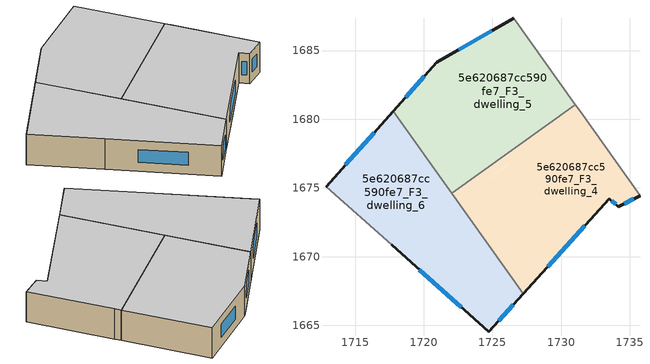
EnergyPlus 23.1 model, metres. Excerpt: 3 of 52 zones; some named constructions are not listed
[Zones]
5e620687cc590fe7_F3_dwelling_4
 floor to 5e620687cc590fe7_F2_dwelling_6 (EU_floor_Construction): 1731.43,1680.49 1735.74,1674.44 1734.15,1673.62 1733.5,1674.23 1730.4,1670.8 1726.17,1676.74 z9
 floor to 5e620687cc590fe7_F2_dwelling_2 (EU_floor_Construction): 1731.04,1681.04 1731.43,1680.49 1725.35,1676.16 1724.95,1676.72 z9
 floor to 5e620687cc590fe7_F2_dwelling_7 (EU_floor_Construction): 1726.17,1676.74 1730.4,1670.8 1727.24,1667.3 1722.42,1674.07 z9
 floor to 5e620687cc590fe7_F2_dwelling_3 (EU_floor_Construction): 1724.95,1676.72 1725.35,1676.16 1722.42,1674.07 1722.02,1674.63 z9
 wall outside (EU_wall_Construction): 1727.24,1667.3 1733.5,1674.23 1734.15,1673.62 1735.74,1674.44 z9:12
 wall to 5e620687cc590fe7_F3_dwelling_5 (EU_wall_Construction): 1731.04,1681.04 1722.02,1674.63 z9:12
 wall to 5e620687cc590fe7_F3_dwelling_2 (EU_wall_Construction): 1735.74,1674.44 1731.38,1680.57 z9:12
 wall to 5e620687cc590fe7_F3_dwelling_6 (EU_wall_Construction): 1722.02,1674.63 1727.24,1667.3 z9:12
 wall to 5e620687cc590fe7_F3_dwelling_3 (EU_wall_Construction): 1731.38,1680.57 1731.04,1681.04 z9:12
 window (EU_Window_Construction): 1734.61,1673.86 1735.29,1674.2 / 1733.69,1674.06 1733.97,1673.8 / 1729.03,1669.28 1731.71,1672.25 z9.86:11.14
 ceiling to 5e620687cc590fe7_F4_dwelling_4 (EU_floor_Construction): 1734.15,1673.62 1735.74,1674.44 1731.04,1681.04 1722.02,1674.63 1727.24,1667.3 1733.5,1674.23 z12
5e620687cc590fe7_F3_dwelling_5
 floor to 5e620687cc590fe7_F2_dwelling_2 (EU_floor_Construction): 1726.54,1687.36 1731.04,1681.04 1724.95,1676.72 1720.23,1683.35 1720.94,1684.15 z9
 floor to 5e620687cc590fe7_F2_dwelling_3 (EU_floor_Construction): 1720.23,1683.35 1724.95,1676.72 1722.02,1674.63 1717.78,1680.6 z9
 wall outside (EU_wall_Construction): 1726.54,1687.36 1720.94,1684.15 1717.78,1680.6 z9:12
 wall to 5e620687cc590fe7_F3_dwelling_3 (EU_wall_Construction): 1731.04,1681.04 1726.54,1687.36 z9:12
 wall to 5e620687cc590fe7_F3_dwelling_6 (EU_wall_Construction): 1717.78,1680.6 1722.02,1674.63 z9:12
 window (EU_Window_Construction): 1724.94,1686.45 1722.54,1685.07 / 1720.04,1683.14 1718.68,1681.61 z9.86:11.14
 ceiling to 5e620687cc590fe7_F4_dwelling_5 (EU_floor_Construction): 1731.04,1681.04 1726.54,1687.36 1720.94,1684.15 1717.78,1680.6 1722.02,1674.63 z12
5e620687cc590fe7_F3_dwelling_6
 floor to 5e620687cc590fe7_F2_dwelling_3 (EU_floor_Construction): 1717.78,1680.6 1722.42,1674.07 1717.76,1670.76 1717.65,1670.85 1712.88,1675.1 z9
 floor to 5e620687cc590fe7_F2_dwelling_7 (EU_floor_Construction): 1722.42,1674.07 1727.24,1667.3 1724.73,1664.52 1717.76,1670.76 z9
 wall outside (EU_wall_Construction): 1717.78,1680.6 1712.88,1675.1 / 1717.65,1670.85 1724.73,1664.52 1727.24,1667.3 z9:12
 wall adiabatic (EU_wall_Construction): 1712.88,1675.1 1717.65,1670.85 z9:12
 window (EU_Window_Construction): 1716.38,1679.03 1714.28,1676.67 / 1725.45,1665.31 1726.52,1666.5 / 1719.67,1669.04 1722.71,1666.33 z9.86:11.14
 ceiling to 5e620687cc590fe7_F4_dwelling_6 (EU_floor_Construction): 1724.73,1664.52 1727.24,1667.3 1717.78,1680.6 1712.88,1675.1 1717.65,1670.85 z12
[SCHEDULE:FILE] Column Number=1; Rows to Skip at Top=0; Number of Hours of Data=8760; Column Separator=Comma; Interpolate to Timestep=No; Minutes per Item=60; Adjust Schedule for Daylight Savings=Yes
Name | File
EU_Step8_GainSchedule_5e620687cc590fe7_F2_dwelling_4_f000 | ../../schedules/5e620687cc590fe7/5e620687cc590fe7_F2_dwelling_4_f000_gain.csv
EU_Step8_GainSchedule_5e620687cc590fe7_F2_dwelling_5_f000 | ../../schedules/5e620687cc590fe7/5e620687cc590fe7_F2_dwelling_5_f000_gain.csv
EU_Step8_GainSchedule_5e620687cc590fe7_F2_dwelling_6_f000 | ../../schedules/5e620687cc590fe7/5e620687cc590fe7_F2_dwelling_6_f000_gain.csv
EU_Step8_GainSchedule_5e620687cc590fe7_F2_dwelling_7_f000 | ../../schedules/5e620687cc590fe7/5e620687cc590fe7_F2_dwelling_7_f000_gain.csv
EU_Step8_GainSchedule_5e620687cc590fe7_F3_dwelling_0_f000 | ../../schedules/5e620687cc590fe7/5e620687cc590fe7_F3_dwelling_0_f000_gain.csv
EU_Step8_GainSchedule_5e620687cc590fe7_F3_dwelling_1_f000 | ../../schedules/5e620687cc590fe7/5e620687cc590fe7_F3_dwelling_1_f000_gain.csv
EU_Step8_GainSchedule_5e620687cc590fe7_F3_dwelling_2_f000 | ../../schedules/5e620687cc590fe7/5e620687cc590fe7_F3_dwelling_2_f000_gain.csv
EU_Step8_GainSchedule_5e620687cc590fe7_F3_dwelling_3_f000 | ../../schedules/5e620687cc590fe7/5e620687cc590fe7_F3_dwelling_3_f000_gain.csv
EU_Step8_GainSchedule_5e620687cc590fe7_F3_dwelling_4_f000 | ../../schedules/5e620687cc590fe7/5e620687cc590fe7_F3_dwelling_4_f000_gain.csv
EU_Step8_GainSchedule_5e620687cc590fe7_F3_dwelling_5_f000 | ../../schedules/5e620687cc590fe7/5e620687cc590fe7_F3_dwelling_5_f000_gain.csv
EU_Step8_GainSchedule_5e620687cc590fe7_F3_dwelling_6_f000 | ../../schedules/5e620687cc590fe7/5e620687cc590fe7_F3_dwelling_6_f000_gain.csv
